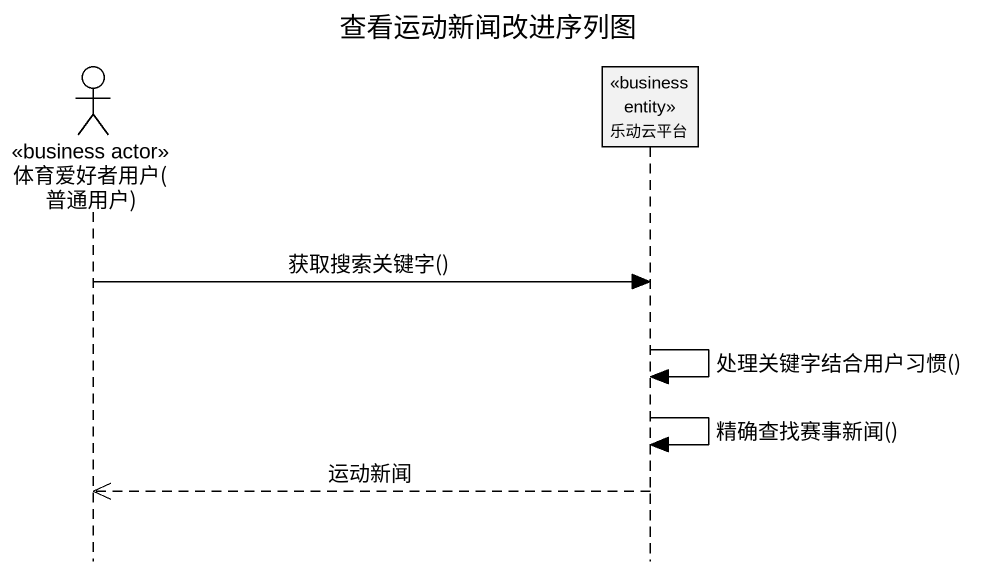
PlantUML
@startuml
title 查看运动新闻改进序列图
hide footbox
actor "体育爱好者用户(普通用户)" as 体育爱好者用户_普通用户 <<business actor>>
participant 乐动云平台 <<business entity>>

体育爱好者用户_普通用户 -> 乐动云平台 : 获取搜索关键字()
乐动云平台 -> 乐动云平台 : 处理关键字结合用户习惯()
乐动云平台 -> 乐动云平台 : 精确查找赛事新闻()
乐动云平台 -->> 体育爱好者用户_普通用户 : 运动新闻
@enduml
